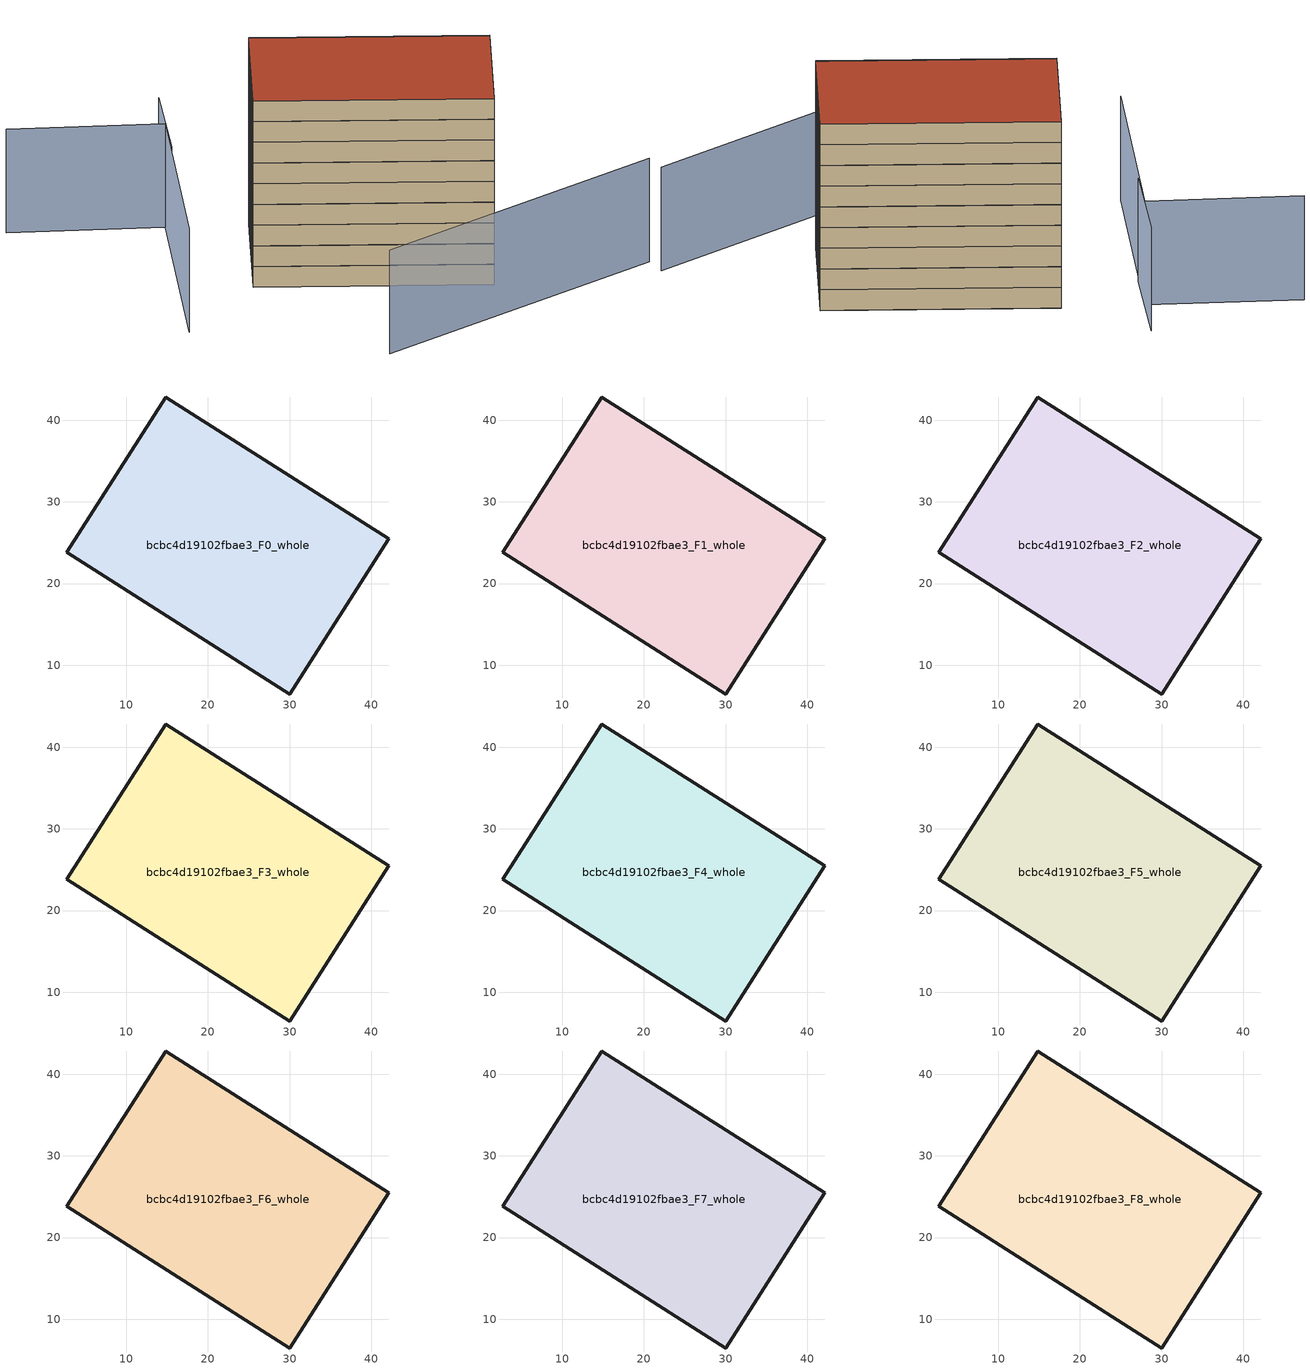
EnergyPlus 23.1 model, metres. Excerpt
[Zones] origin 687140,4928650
bcbc4d19102fbae3_F0_whole
 floor ground (EU_floor_Construction): 30.02,6.47 42.11,25.49 14.85,42.84 2.75,23.83 z0
 wall outside (EU_wall_Construction): 2.75,23.83 14.85,42.84 42.11,25.49 30.02,6.47 2.75,23.83 z0:3
bcbc4d19102fbae3_F1_whole
 floor to bcbc4d19102fbae3_F0_whole (EU_floor_Construction): 30.01,6.47 42.11,25.49 14.85,42.84 2.75,23.83 z3
 wall outside (EU_wall_Construction): 2.75,23.83 14.85,42.84 42.11,25.49 30.02,6.47 2.75,23.83 z3:6
bcbc4d19102fbae3_F2_whole
 floor to bcbc4d19102fbae3_F1_whole (EU_floor_Construction): 30.01,6.47 42.11,25.49 14.85,42.84 2.75,23.83 z6
 wall outside (EU_wall_Construction): 2.75,23.83 14.85,42.84 42.11,25.49 30.02,6.47 2.75,23.83 z6:9
bcbc4d19102fbae3_F3_whole
 floor to bcbc4d19102fbae3_F2_whole (EU_floor_Construction): 30.01,6.47 42.11,25.49 14.85,42.84 2.75,23.83 z9
 wall outside (EU_wall_Construction): 2.75,23.83 14.85,42.84 42.11,25.49 30.02,6.47 2.75,23.83 z9:12
bcbc4d19102fbae3_F4_whole
 floor to bcbc4d19102fbae3_F3_whole (EU_floor_Construction): 30.01,6.47 42.11,25.49 14.85,42.84 2.75,23.83 z12
 wall outside (EU_wall_Construction): 2.75,23.83 14.85,42.84 42.11,25.49 30.02,6.47 2.75,23.83 z12:15
bcbc4d19102fbae3_F5_whole
 floor to bcbc4d19102fbae3_F4_whole (EU_floor_Construction): 30.01,6.47 42.11,25.49 14.85,42.84 2.75,23.83 z15
 wall outside (EU_wall_Construction): 2.75,23.83 14.85,42.84 42.11,25.49 30.02,6.47 2.75,23.83 z15:18
bcbc4d19102fbae3_F6_whole
 floor to bcbc4d19102fbae3_F5_whole (EU_floor_Construction): 30.01,6.47 42.11,25.49 14.85,42.84 2.75,23.83 z18
 wall outside (EU_wall_Construction): 2.75,23.83 14.85,42.84 42.11,25.49 30.02,6.47 2.75,23.83 z18:21
bcbc4d19102fbae3_F7_whole
 floor to bcbc4d19102fbae3_F6_whole (EU_floor_Construction): 30.01,6.47 42.11,25.49 14.85,42.84 2.75,23.83 z21
 wall outside (EU_wall_Construction): 2.75,23.83 14.85,42.84 42.11,25.49 30.02,6.47 2.75,23.83 z21:24
bcbc4d19102fbae3_F8_whole
 floor to bcbc4d19102fbae3_F7_whole (EU_floor_Construction): 30.01,6.47 42.11,25.49 14.85,42.84 2.75,23.83 z24
 wall outside (EU_wall_Construction): 2.75,23.83 14.85,42.84 42.11,25.49 30.02,6.47 2.75,23.83 z24:27
 roof outside (EU_roof_Construction): 42.11,25.49 30.02,6.47 2.75,23.83 14.85,42.84 z27
shading: 4.72,-5.97 51.87,1.75 / -13.84,58.54 4.91,48.08 / 4.91,48.08 -13.28,15.46 / 9.32,56.25 1.03,40.85 z0:15
[Building]
EU S2 Campaign: North Axis=0; Terrain=City; Solar Distribution=FullExterior
[Site:Location]
Bologna: Latitude=44.5; Longitude=11.25; Time Zone=1; Elevation=37
[SizingPeriod:WeatherFileDays]
AnnualSizingPeriod: Begin Month=1; Begin Day of Month=1; End Month=12; End Day of Month=31; Day of Week for Start Day=Monday; Use Weather File Daylight Saving Period=No; Use Weather File Rain and Snow Indicators=No
[MATERIAL]
EU_InternalMass_Material: Roughness=MediumRough; Thickness=0.1; Conductivity=1; Density=1800; Specific Heat=900; Thermal Absorptance=0.9; Solar Absorptance=0.7; Visible Absorptance=0.7
[MATERIAL:NOMASS] Roughness=MediumRough; Thermal Absorptance=0.9; Solar Absorptance=0.7; Visible Absorptance=0.7
Name | Thermal Resistance
EU_wall_NoMass | 0.905828
EU_roof_NoMass | 0.37593
EU_floor_NoMass | 0.67114
[CONSTRUCTION]
EU_wall_Construction: EU_wall_NoMass
EU_roof_Construction: EU_roof_NoMass
EU_floor_Construction: EU_floor_NoMass
EU_InternalMass_Construction: EU_InternalMass_Material
[ZONE] Type=1; Multiplier=1; Ceiling Height=autocalculate; Volume=2184.9; Floor Area=autocalculate; Part of Total Floor Area=Yes
bcbc4d19102fbae3_F0_whole; bcbc4d19102fbae3_F1_whole; bcbc4d19102fbae3_F2_whole; bcbc4d19102fbae3_F3_whole; bcbc4d19102fbae3_F4_whole; bcbc4d19102fbae3_F5_whole; bcbc4d19102fbae3_F6_whole; bcbc4d19102fbae3_F7_whole; bcbc4d19102fbae3_F8_whole
[INTERNALMASS] Construction=EU_InternalMass_Construction; Surface Area=728.299
Name | Zone or ZoneList
bcbc4d19102fbae3_F0_whole_EU_InternalMass | bcbc4d19102fbae3_F0_whole
bcbc4d19102fbae3_F1_whole_EU_InternalMass | bcbc4d19102fbae3_F1_whole
bcbc4d19102fbae3_F2_whole_EU_InternalMass | bcbc4d19102fbae3_F2_whole
bcbc4d19102fbae3_F3_whole_EU_InternalMass | bcbc4d19102fbae3_F3_whole
bcbc4d19102fbae3_F4_whole_EU_InternalMass | bcbc4d19102fbae3_F4_whole
bcbc4d19102fbae3_F5_whole_EU_InternalMass | bcbc4d19102fbae3_F5_whole
bcbc4d19102fbae3_F6_whole_EU_InternalMass | bcbc4d19102fbae3_F6_whole
bcbc4d19102fbae3_F7_whole_EU_InternalMass | bcbc4d19102fbae3_F7_whole
bcbc4d19102fbae3_F8_whole_EU_InternalMass | bcbc4d19102fbae3_F8_whole
[OTHEREQUIPMENT] Fuel Type=Electricity; Design Level Calculation Method=Watts/Area; Power per Zone Floor Area=1; Fraction Latent=0; Fraction Radiant=0; Fraction Lost=0; Carbon Dioxide Generation Rate=0; EndUse Subcategory=EU_Step8_InternalGains
Name | Zone or ZoneList or Space or SpaceList | Schedule
EU_Step8_InternalGain_bcbc4d19102fbae3_F0_whole_f000 | bcbc4d19102fbae3_F0_whole | EU_Step8_GainSchedule_bcbc4d19102fbae3_F0_whole_f000
EU_Step8_InternalGain_bcbc4d19102fbae3_F1_whole_f000 | bcbc4d19102fbae3_F1_whole | EU_Step8_GainSchedule_bcbc4d19102fbae3_F1_whole_f000
EU_Step8_InternalGain_bcbc4d19102fbae3_F2_whole_f000 | bcbc4d19102fbae3_F2_whole | EU_Step8_GainSchedule_bcbc4d19102fbae3_F2_whole_f000
EU_Step8_InternalGain_bcbc4d19102fbae3_F3_whole_f000 | bcbc4d19102fbae3_F3_whole | EU_Step8_GainSchedule_bcbc4d19102fbae3_F3_whole_f000
EU_Step8_InternalGain_bcbc4d19102fbae3_F4_whole_f000 | bcbc4d19102fbae3_F4_whole | EU_Step8_GainSchedule_bcbc4d19102fbae3_F4_whole_f000
EU_Step8_InternalGain_bcbc4d19102fbae3_F5_whole_f000 | bcbc4d19102fbae3_F5_whole | EU_Step8_GainSchedule_bcbc4d19102fbae3_F5_whole_f000
EU_Step8_InternalGain_bcbc4d19102fbae3_F6_whole_f000 | bcbc4d19102fbae3_F6_whole | EU_Step8_GainSchedule_bcbc4d19102fbae3_F6_whole_f000
EU_Step8_InternalGain_bcbc4d19102fbae3_F7_whole_f000 | bcbc4d19102fbae3_F7_whole | EU_Step8_GainSchedule_bcbc4d19102fbae3_F7_whole_f000
EU_Step8_InternalGain_bcbc4d19102fbae3_F8_whole_f000 | bcbc4d19102fbae3_F8_whole | EU_Step8_GainSchedule_bcbc4d19102fbae3_F8_whole_f000
[ZONEVENTILATION:DESIGNFLOWRATE] Schedule=EU_AlwaysOn; Design Flow Rate Calculation Method=AirChanges/Hour; Air Changes per Hour=0.73129; Ventilation Type=Natural; Fan Pressure Rise=0; Fan Total Efficiency=1; Constant Term Coefficient=1; Temperature Term Coefficient=0; Velocity Term Coefficient=0; Velocity Squared Term Coefficient=0; Minimum Indoor Temperature=-100; Maximum Indoor Temperature=100; Delta Temperature=-100; Minimum Outdoor Temperature=-100; Maximum Outdoor Temperature=100; Maximum Wind Speed=40
Name | Zone or ZoneList or Space or SpaceList
EU_ConstantAir_bcbc4d19102fbae3_F0_whole | bcbc4d19102fbae3_F0_whole
EU_ConstantAir_bcbc4d19102fbae3_F1_whole | bcbc4d19102fbae3_F1_whole
EU_ConstantAir_bcbc4d19102fbae3_F2_whole | bcbc4d19102fbae3_F2_whole
EU_ConstantAir_bcbc4d19102fbae3_F3_whole | bcbc4d19102fbae3_F3_whole
EU_ConstantAir_bcbc4d19102fbae3_F4_whole | bcbc4d19102fbae3_F4_whole
EU_ConstantAir_bcbc4d19102fbae3_F5_whole | bcbc4d19102fbae3_F5_whole
EU_ConstantAir_bcbc4d19102fbae3_F6_whole | bcbc4d19102fbae3_F6_whole
EU_ConstantAir_bcbc4d19102fbae3_F7_whole | bcbc4d19102fbae3_F7_whole
EU_ConstantAir_bcbc4d19102fbae3_F8_whole | bcbc4d19102fbae3_F8_whole
[HVACTEMPLATE:THERMOSTAT] Constant Heating Setpoint=20; Constant Cooling Setpoint=50
EU_HeatOnly_bcbc4d19102fbae3_F0_whole; EU_HeatOnly_bcbc4d19102fbae3_F1_whole; EU_HeatOnly_bcbc4d19102fbae3_F2_whole; EU_HeatOnly_bcbc4d19102fbae3_F3_whole; EU_HeatOnly_bcbc4d19102fbae3_F4_whole; EU_HeatOnly_bcbc4d19102fbae3_F5_whole; EU_HeatOnly_bcbc4d19102fbae3_F6_whole; EU_HeatOnly_bcbc4d19102fbae3_F7_whole; EU_HeatOnly_bcbc4d19102fbae3_F8_whole
[HVACTEMPLATE:ZONE:IDEALLOADSAIRSYSTEM] System Availability Schedule=EU_AlwaysOn; Maximum Heating Supply Air Temperature=50; Minimum Cooling Supply Air Temperature=13; Maximum Heating Supply Air Humidity Ratio=0.0156; Minimum Cooling Supply Air Humidity Ratio=0.0077; Heating Limit=NoLimit; Cooling Limit=NoLimit; Heating Availability Schedule=EU_AlwaysOn; Cooling Availability Schedule=EU_CoolingOff; Dehumidification Control Type=ConstantSensibleHeatRatio; Cooling Sensible Heat Ratio=0.7; Dehumidification Setpoint=60; Humidification Control Type=None; Humidification Setpoint=30; Outdoor Air Method=None; Outdoor Air Flow Rate per Person=0.00944; Outdoor Air Flow Rate per Zone Floor Area=0; Outdoor Air Flow Rate per Zone=0; Demand Controlled Ventilation Type=None; Outdoor Air Economizer Type=NoEconomizer; Heat Recovery Type=None; Sensible Heat Recovery Effectiveness=0.7; Latent Heat Recovery Effectiveness=0.65
Name | Template Thermostat
bcbc4d19102fbae3_F0_whole | EU_HeatOnly_bcbc4d19102fbae3_F0_whole
bcbc4d19102fbae3_F1_whole | EU_HeatOnly_bcbc4d19102fbae3_F1_whole
bcbc4d19102fbae3_F2_whole | EU_HeatOnly_bcbc4d19102fbae3_F2_whole
bcbc4d19102fbae3_F3_whole | EU_HeatOnly_bcbc4d19102fbae3_F3_whole
bcbc4d19102fbae3_F4_whole | EU_HeatOnly_bcbc4d19102fbae3_F4_whole
bcbc4d19102fbae3_F5_whole | EU_HeatOnly_bcbc4d19102fbae3_F5_whole
bcbc4d19102fbae3_F6_whole | EU_HeatOnly_bcbc4d19102fbae3_F6_whole
bcbc4d19102fbae3_F7_whole | EU_HeatOnly_bcbc4d19102fbae3_F7_whole
bcbc4d19102fbae3_F8_whole | EU_HeatOnly_bcbc4d19102fbae3_F8_whole
[SIZING:ZONE] Zone Cooling Design Supply Air Temperature Input Method=SupplyAirTemperature; Zone Cooling Design Supply Air Temperature=13; Zone Heating Design Supply Air Temperature Input Method=SupplyAirTemperature; Zone Heating Design Supply Air Temperature=50; Zone Cooling Design Supply Air Humidity Ratio=0.008; Zone Heating Design Supply Air Humidity Ratio=0.008; Cooling Design Air Flow Method=DesignDay; Cooling Design Air Flow Rate=0; Cooling Minimum Air Flow per Zone Floor Area=0.000762; Cooling Minimum Air Flow=0; Cooling Minimum Air Flow Fraction=0.2; Heating Design Air Flow Method=DesignDay; Heating Design Air Flow Rate=0; Heating Maximum Air Flow per Zone Floor Area=0.002032; Heating Maximum Air Flow=0.141576; Heating Maximum Air Flow Fraction=0.3; Account for Dedicated Outdoor Air System=No; Dedicated Outdoor Air System Control Strategy=NeutralSupplyAir; Dedicated Outdoor Air Low Setpoint Temperature for Design=autosize; Dedicated Outdoor Air High Setpoint Temperature for Design=autosize; Zone Load Sizing Method=Sensible Load Only No Latent Load; Zone Latent Cooling Design Supply Air Humidity Ratio Input Method=HumidityRatioDifference; Zone Cooling Design Supply Air Humidity Ratio Difference=0.005; Zone Latent Heating Design Supply Air Humidity Ratio Input Method=HumidityRatioDifference; Zone Humidification Design Supply Air Humidity Ratio Difference=0.005
bcbc4d19102fbae3_F0_whole; bcbc4d19102fbae3_F1_whole; bcbc4d19102fbae3_F2_whole; bcbc4d19102fbae3_F3_whole; bcbc4d19102fbae3_F4_whole; bcbc4d19102fbae3_F5_whole; bcbc4d19102fbae3_F6_whole; bcbc4d19102fbae3_F7_whole; bcbc4d19102fbae3_F8_whole
[SCHEDULE:CONSTANT]
Name | Hourly Value
EU_AlwaysOn | 1
EU_CoolingOff | 0
[SCHEDULE:FILE] Column Number=1; Rows to Skip at Top=0; Number of Hours of Data=8760; Column Separator=Comma; Interpolate to Timestep=No; Minutes per Item=60; Adjust Schedule for Daylight Savings=Yes
Name | File
EU_Step8_GainSchedule_bcbc4d19102fbae3_F0_whole_f000 | ../../schedules/bcbc4d19102fbae3/bcbc4d19102fbae3_F0_whole_f000_gain.csv
EU_Step8_GainSchedule_bcbc4d19102fbae3_F1_whole_f000 | ../../schedules/bcbc4d19102fbae3/bcbc4d19102fbae3_F1_whole_f000_gain.csv
EU_Step8_GainSchedule_bcbc4d19102fbae3_F2_whole_f000 | ../../schedules/bcbc4d19102fbae3/bcbc4d19102fbae3_F2_whole_f000_gain.csv
EU_Step8_GainSchedule_bcbc4d19102fbae3_F3_whole_f000 | ../../schedules/bcbc4d19102fbae3/bcbc4d19102fbae3_F3_whole_f000_gain.csv
EU_Step8_GainSchedule_bcbc4d19102fbae3_F4_whole_f000 | ../../schedules/bcbc4d19102fbae3/bcbc4d19102fbae3_F4_whole_f000_gain.csv
EU_Step8_GainSchedule_bcbc4d19102fbae3_F5_whole_f000 | ../../schedules/bcbc4d19102fbae3/bcbc4d19102fbae3_F5_whole_f000_gain.csv
EU_Step8_GainSchedule_bcbc4d19102fbae3_F6_whole_f000 | ../../schedules/bcbc4d19102fbae3/bcbc4d19102fbae3_F6_whole_f000_gain.csv
EU_Step8_GainSchedule_bcbc4d19102fbae3_F7_whole_f000 | ../../schedules/bcbc4d19102fbae3/bcbc4d19102fbae3_F7_whole_f000_gain.csv
EU_Step8_GainSchedule_bcbc4d19102fbae3_F8_whole_f000 | ../../schedules/bcbc4d19102fbae3/bcbc4d19102fbae3_F8_whole_f000_gain.csv
